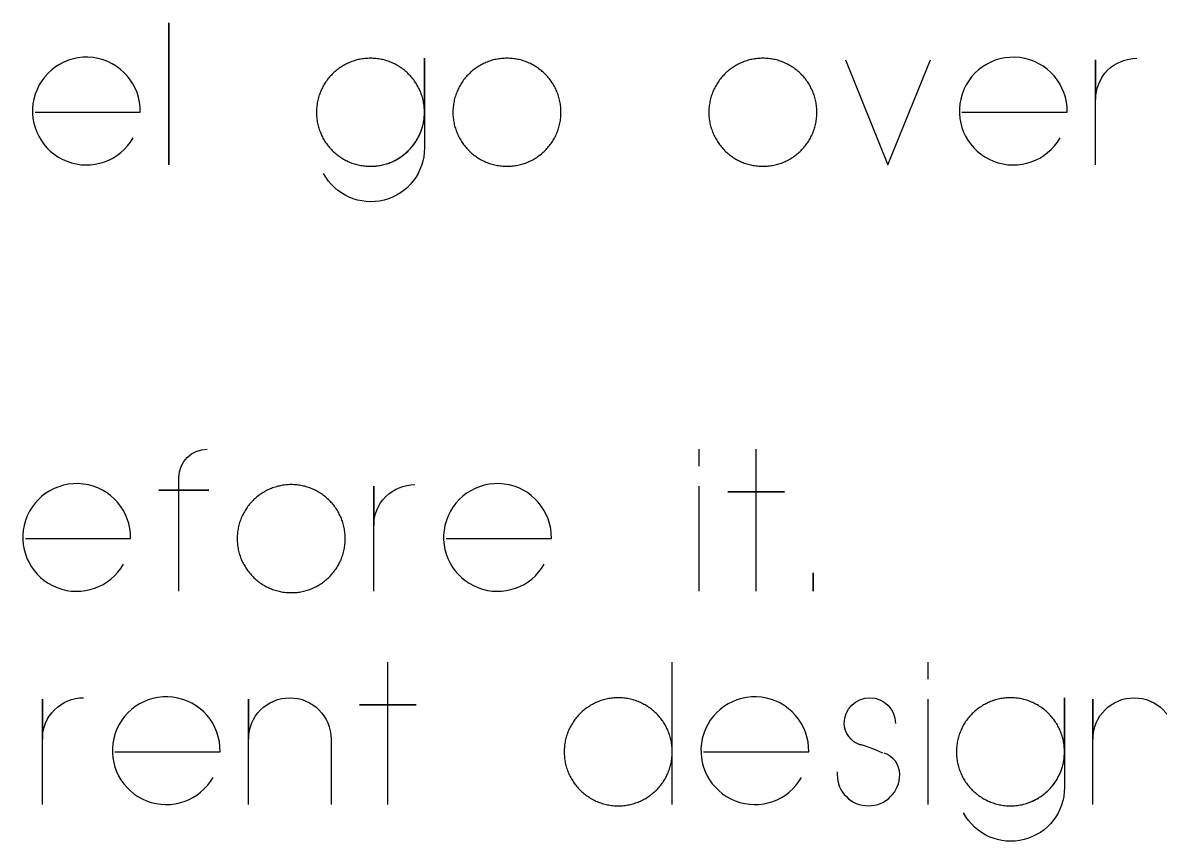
# Model space of a CAD drawing. Extents: x -841 to 6211, y -469 to 2808.
# Drawn here: x 2093.5 to 2493.6, y -394 to -106 of the extents above; entities that cross this region are included whole.
import ezdxf

# ---------------------------------------------------------------- set-up
doc = ezdxf.new("R2010")
doc.units = 0
doc.layers.add('T5_LOGOLAYER_2', color=18, linetype='CONTINUOUS')

msp = doc.modelspace()

# ---------------------------------------------------------------- linework, layer by layer
at = {"layer": 'T5_LOGOLAYER_2'}
for points in [[(2144.88, -156.04), (2144.88, -106.04)], [(2215.81, -156.54), (2216.3, -156.54), (2216.79, -156.52), (2217.27, -156.49), (2217.75, -156.44), (2218.23, -156.39), (2218.7, -156.32), (2219.17, -156.25), (2219.64, -156.16), (2220.1, -156.06), (2220.56, -155.94), (2221.01, -155.82), (2221.46, -155.69), (2221.9, -155.54), (2222.34, -155.39), (2222.78, -155.22), (2223.2, -155.05), (2223.63, -154.86), (2224.05, -154.67), (2224.46, -154.46), (2224.87, -154.25), (2225.27, -154.03), (2225.66, -153.79), (2226.05, -153.55), (2226.43, -153.3), (2226.81, -153.04), (2227.18, -152.77), (2227.54, -152.49), (2227.9, -152.2), (2228.24, -151.91), (2228.58, -151.61), (2228.92, -151.3), (2229.24, -150.98), (2229.56, -150.65), (2229.87, -150.32), (2230.18, -149.98), (2230.47, -149.63), (2230.76, -149.27), (2231.03, -148.91), (2231.3, -148.54), (2231.56, -148.17), (2231.82, -147.78), (2232.06, -147.39), (2232.29, -147), (2232.52, -146.6), (2232.73, -146.19), (2232.94, -145.78), (2233.13, -145.36), (2233.32, -144.94), (2233.49, -144.51), (2233.66, -144.08), (2233.81, -143.64), (2233.96, -143.19), (2234.09, -142.74), (2234.21, -142.29), (2234.32, -141.83), (2234.42, -141.37), (2234.51, -140.91), (2234.59, -140.44), (2234.66, -139.96), (2234.71, -139.49), (2234.75, -139), (2234.78, -138.52), (2234.8, -138.03), (2234.81, -137.54), (2234.8, -137.05), (2234.78, -136.56), (2234.75, -136.08), (2234.71, -135.6), (2234.66, -135.12), (2234.59, -134.65), (2234.51, -134.18), (2234.42, -133.71), (2234.32, -133.25), (2234.21, -132.79), (2234.09, -132.34), (2233.96, -131.89), (2233.81, -131.45), (2233.66, -131.01), (2233.49, -130.58), (2233.32, -130.15), (2233.13, -129.72), (2232.94, -129.31), (2232.73, -128.89), (2232.52, -128.49), (2232.29, -128.09), (2232.06, -127.69), (2231.82, -127.3), (2231.56, -126.92), (2231.3, -126.54), (2231.03, -126.17), (2230.76, -125.81), (2230.47, -125.46), (2230.18, -125.11), (2229.87, -124.77), (2229.56, -124.43), (2229.24, -124.11), (2228.92, -123.79), (2228.58, -123.48), (2228.24, -123.18), (2227.9, -122.88), (2227.54, -122.59), (2227.18, -122.32), (2226.81, -122.05), (2226.43, -121.79), (2226.05, -121.54), (2225.66, -121.29), (2225.27, -121.06), (2224.87, -120.84), (2224.46, -120.62), (2224.05, -120.42), (2223.63, -120.22), (2223.2, -120.04), (2222.78, -119.86), (2222.34, -119.7), (2221.9, -119.54), (2221.46, -119.4), (2221.01, -119.26), (2220.56, -119.14), (2220.1, -119.03), (2219.64, -118.93), (2219.17, -118.84), (2218.7, -118.76), (2218.23, -118.7), (2217.75, -118.64), (2217.27, -118.6), (2216.79, -118.57), (2216.3, -118.55), (2215.81, -118.54), (2215.32, -118.55), (2214.83, -118.57), (2214.35, -118.6), (2213.87, -118.64), (2213.39, -118.7), (2212.92, -118.76), (2212.45, -118.84), (2211.98, -118.93), (2211.52, -119.03), (2211.06, -119.14), (2210.61, -119.26), (2210.16, -119.4), (2209.72, -119.54), (2209.28, -119.7), (2208.84, -119.86), (2208.41, -120.04), (2207.99, -120.22), (2207.57, -120.42), (2207.16, -120.62), (2206.75, -120.84), (2206.35, -121.06), (2205.96, -121.29), (2205.57, -121.54), (2205.19, -121.79), (2204.81, -122.05), (2204.44, -122.32), (2204.08, -122.59), (2203.72, -122.88), (2203.38, -123.18), (2203.03, -123.48), (2202.7, -123.79), (2202.37, -124.11), (2202.06, -124.43), (2201.75, -124.77), (2201.44, -125.11), (2201.15, -125.46), (2200.86, -125.81), (2200.58, -126.17), (2200.31, -126.54), (2200.05, -126.92), (2199.8, -127.3), (2199.56, -127.69), (2199.33, -128.09), (2199.1, -128.49), (2198.89, -128.89), (2198.68, -129.31), (2198.49, -129.72), (2198.3, -130.15), (2198.13, -130.58), (2197.96, -131.01), (2197.81, -131.45), (2197.66, -131.89), (2197.53, -132.34), (2197.41, -132.79), (2197.3, -133.25), (2197.2, -133.71), (2197.11, -134.18), (2197.03, -134.65), (2196.96, -135.12), (2196.91, -135.6), (2196.86, -136.08), (2196.83, -136.56), (2196.82, -137.05), (2196.81, -137.54), (2196.82, -138.03), (2196.83, -138.52), (2196.86, -139), (2196.91, -139.49), (2196.96, -139.96), (2197.03, -140.44), (2197.11, -140.91), (2197.2, -141.37), (2197.3, -141.83), (2197.41, -142.29), (2197.53, -142.74), (2197.66, -143.19), (2197.81, -143.64), (2197.96, -144.08), (2198.13, -144.51), (2198.3, -144.94), (2198.49, -145.36), (2198.68, -145.78), (2198.89, -146.19), (2199.1, -146.6), (2199.33, -147), (2199.56, -147.39), (2199.8, -147.78), (2200.05, -148.17), (2200.31, -148.54), (2200.58, -148.91), (2200.86, -149.27), (2201.15, -149.63), (2201.44, -149.98), (2201.75, -150.32), (2202.06, -150.65), (2202.37, -150.98), (2202.7, -151.3), (2203.03, -151.61), (2203.38, -151.91), (2203.72, -152.2), (2204.08, -152.49), (2204.44, -152.77), (2204.81, -153.04), (2205.19, -153.3), (2205.57, -153.55), (2205.96, -153.79), (2206.35, -154.03), (2206.75, -154.25), (2207.16, -154.46), (2207.57, -154.67), (2207.99, -154.86), (2208.41, -155.05), (2208.84, -155.22), (2209.28, -155.39), (2209.72, -155.54), (2210.16, -155.69), (2210.61, -155.82), (2211.06, -155.94), (2211.52, -156.06), (2211.98, -156.16), (2212.45, -156.25), (2212.92, -156.32), (2213.39, -156.39), (2213.87, -156.44), (2214.35, -156.49), (2214.83, -156.52), (2215.32, -156.54)], [(2263.81, -156.54), (2264.3, -156.54), (2264.79, -156.52), (2265.27, -156.49), (2265.75, -156.44), (2266.23, -156.39), (2266.7, -156.32), (2267.17, -156.25), (2267.64, -156.16), (2268.1, -156.06), (2268.56, -155.94), (2269.01, -155.82), (2269.46, -155.69), (2269.9, -155.54), (2270.34, -155.39), (2270.78, -155.22), (2271.2, -155.05), (2271.63, -154.86), (2272.05, -154.67), (2272.46, -154.46), (2272.87, -154.25), (2273.27, -154.03), (2273.66, -153.79), (2274.05, -153.55), (2274.43, -153.3), (2274.81, -153.04), (2275.18, -152.77), (2275.54, -152.49), (2275.9, -152.2), (2276.24, -151.91), (2276.58, -151.61), (2276.92, -151.3), (2277.24, -150.98), (2277.56, -150.65), (2277.87, -150.32), (2278.18, -149.98), (2278.47, -149.63), (2278.76, -149.27), (2279.03, -148.91), (2279.3, -148.54), (2279.56, -148.17), (2279.82, -147.78), (2280.06, -147.39), (2280.29, -147), (2280.52, -146.6), (2280.73, -146.19), (2280.94, -145.78), (2281.13, -145.36), (2281.32, -144.94), (2281.49, -144.51), (2281.66, -144.08), (2281.81, -143.64), (2281.96, -143.19), (2282.09, -142.74), (2282.21, -142.29), (2282.32, -141.83), (2282.42, -141.37), (2282.51, -140.91), (2282.59, -140.44), (2282.66, -139.96), (2282.71, -139.49), (2282.75, -139), (2282.78, -138.52), (2282.8, -138.03), (2282.81, -137.54), (2282.8, -137.05), (2282.78, -136.56), (2282.75, -136.08), (2282.71, -135.6), (2282.66, -135.12), (2282.59, -134.65), (2282.51, -134.18), (2282.42, -133.71), (2282.32, -133.25), (2282.21, -132.79), (2282.09, -132.34), (2281.96, -131.89), (2281.81, -131.45), (2281.66, -131.01), (2281.49, -130.58), (2281.32, -130.15), (2281.13, -129.72), (2280.94, -129.31), (2280.73, -128.89), (2280.52, -128.49), (2280.29, -128.09), (2280.06, -127.69), (2279.82, -127.3), (2279.56, -126.92), (2279.3, -126.54), (2279.03, -126.17), (2278.76, -125.81), (2278.47, -125.46), (2278.18, -125.11), (2277.87, -124.77), (2277.56, -124.43), (2277.24, -124.11), (2276.92, -123.79), (2276.58, -123.48), (2276.24, -123.18), (2275.9, -122.88), (2275.54, -122.59), (2275.18, -122.32), (2274.81, -122.05), (2274.43, -121.79), (2274.05, -121.54), (2273.66, -121.29), (2273.27, -121.06), (2272.87, -120.84), (2272.46, -120.62), (2272.05, -120.42), (2271.63, -120.22), (2271.2, -120.04), (2270.78, -119.86), (2270.34, -119.7), (2269.9, -119.54), (2269.46, -119.4), (2269.01, -119.26), (2268.56, -119.14), (2268.1, -119.03), (2267.64, -118.93), (2267.17, -118.84), (2266.7, -118.76), (2266.23, -118.7), (2265.75, -118.64), (2265.27, -118.6), (2264.79, -118.57), (2264.3, -118.55), (2263.81, -118.54), (2263.32, -118.55), (2262.83, -118.57), (2262.35, -118.6), (2261.87, -118.64), (2261.39, -118.7), (2260.92, -118.76), (2260.45, -118.84), (2259.98, -118.93), (2259.52, -119.03), (2259.06, -119.14), (2258.61, -119.26), (2258.16, -119.4), (2257.72, -119.54), (2257.28, -119.7), (2256.84, -119.86), (2256.41, -120.04), (2255.99, -120.22), (2255.57, -120.42), (2255.16, -120.62), (2254.75, -120.84), (2254.35, -121.06), (2253.96, -121.29), (2253.57, -121.54), (2253.19, -121.79), (2252.81, -122.05), (2252.44, -122.32), (2252.08, -122.59), (2251.72, -122.88), (2251.38, -123.18), (2251.03, -123.48), (2250.7, -123.79), (2250.37, -124.11), (2250.06, -124.43), (2249.75, -124.77), (2249.44, -125.11), (2249.15, -125.46), (2248.86, -125.81), (2248.58, -126.17), (2248.31, -126.54), (2248.05, -126.92), (2247.8, -127.3), (2247.56, -127.69), (2247.33, -128.09), (2247.1, -128.49), (2246.89, -128.89), (2246.68, -129.31), (2246.49, -129.72), (2246.3, -130.15), (2246.13, -130.58), (2245.96, -131.01), (2245.81, -131.45), (2245.66, -131.89), (2245.53, -132.34), (2245.41, -132.79), (2245.3, -133.25), (2245.2, -133.71), (2245.11, -134.18), (2245.03, -134.65), (2244.96, -135.12), (2244.91, -135.6), (2244.86, -136.08), (2244.83, -136.56), (2244.82, -137.05), (2244.81, -137.54), (2244.82, -138.03), (2244.83, -138.52), (2244.86, -139), (2244.91, -139.49), (2244.96, -139.96), (2245.03, -140.44), (2245.11, -140.91), (2245.2, -141.37), (2245.3, -141.83), (2245.41, -142.29), (2245.53, -142.74), (2245.66, -143.19), (2245.81, -143.64), (2245.96, -144.08), (2246.13, -144.51), (2246.3, -144.94), (2246.49, -145.36), (2246.68, -145.78), (2246.89, -146.19), (2247.1, -146.6), (2247.33, -147), (2247.56, -147.39), (2247.8, -147.78), (2248.05, -148.17), (2248.31, -148.54), (2248.58, -148.91), (2248.86, -149.27), (2249.15, -149.63), (2249.44, -149.98), (2249.75, -150.32), (2250.06, -150.65), (2250.37, -150.98), (2250.7, -151.3), (2251.03, -151.61), (2251.38, -151.91), (2251.72, -152.2), (2252.08, -152.49), (2252.44, -152.77), (2252.81, -153.04), (2253.19, -153.3), (2253.57, -153.55), (2253.96, -153.79), (2254.35, -154.03), (2254.75, -154.25), (2255.16, -154.46), (2255.57, -154.67), (2255.99, -154.86), (2256.41, -155.05), (2256.84, -155.22), (2257.28, -155.39), (2257.72, -155.54), (2258.16, -155.69), (2258.61, -155.82), (2259.06, -155.94), (2259.52, -156.06), (2259.98, -156.16), (2260.45, -156.25), (2260.92, -156.32), (2261.39, -156.39), (2261.87, -156.44), (2262.35, -156.49), (2262.83, -156.52), (2263.32, -156.54)], [(2353.81, -156.54), (2354.3, -156.54), (2354.79, -156.52), (2355.27, -156.49), (2355.75, -156.44), (2356.23, -156.39), (2356.7, -156.32), (2357.17, -156.25), (2357.64, -156.16), (2358.1, -156.06), (2358.56, -155.94), (2359.01, -155.82), (2359.46, -155.69), (2359.9, -155.54), (2360.34, -155.39), (2360.78, -155.22), (2361.2, -155.05), (2361.63, -154.86), (2362.05, -154.67), (2362.46, -154.46), (2362.87, -154.25), (2363.27, -154.03), (2363.66, -153.79), (2364.05, -153.55), (2364.43, -153.3), (2364.81, -153.04), (2365.18, -152.77), (2365.54, -152.49), (2365.9, -152.2), (2366.24, -151.91), (2366.58, -151.61), (2366.92, -151.3), (2367.24, -150.98), (2367.56, -150.65), (2367.87, -150.32), (2368.18, -149.98), (2368.47, -149.63), (2368.76, -149.27), (2369.03, -148.91), (2369.3, -148.54), (2369.56, -148.17), (2369.82, -147.78), (2370.06, -147.39), (2370.29, -147), (2370.52, -146.6), (2370.73, -146.19), (2370.94, -145.78), (2371.13, -145.36), (2371.32, -144.94), (2371.49, -144.51), (2371.66, -144.08), (2371.81, -143.64), (2371.96, -143.19), (2372.09, -142.74), (2372.21, -142.29), (2372.32, -141.83), (2372.42, -141.37), (2372.51, -140.91), (2372.59, -140.44), (2372.66, -139.96), (2372.71, -139.49), (2372.75, -139), (2372.78, -138.52), (2372.8, -138.03), (2372.81, -137.54), (2372.8, -137.05), (2372.78, -136.56), (2372.75, -136.08), (2372.71, -135.6), (2372.66, -135.12), (2372.59, -134.65), (2372.51, -134.18), (2372.42, -133.71), (2372.32, -133.25), (2372.21, -132.79), (2372.09, -132.34), (2371.96, -131.89), (2371.81, -131.45), (2371.66, -131.01), (2371.49, -130.58), (2371.32, -130.15), (2371.13, -129.72), (2370.94, -129.31), (2370.73, -128.89), (2370.52, -128.49), (2370.29, -128.09), (2370.06, -127.69), (2369.82, -127.3), (2369.56, -126.92), (2369.3, -126.54), (2369.03, -126.17), (2368.76, -125.81), (2368.47, -125.46), (2368.18, -125.11), (2367.87, -124.77), (2367.56, -124.43), (2367.24, -124.11), (2366.92, -123.79), (2366.58, -123.48), (2366.24, -123.18), (2365.9, -122.88), (2365.54, -122.59), (2365.18, -122.32), (2364.81, -122.05), (2364.43, -121.79), (2364.05, -121.54), (2363.66, -121.29), (2363.27, -121.06), (2362.87, -120.84), (2362.46, -120.62), (2362.05, -120.42), (2361.63, -120.22), (2361.2, -120.04), (2360.78, -119.86), (2360.34, -119.7), (2359.9, -119.54), (2359.46, -119.4), (2359.01, -119.26), (2358.56, -119.14), (2358.1, -119.03), (2357.64, -118.93), (2357.17, -118.84), (2356.7, -118.76), (2356.23, -118.7), (2355.75, -118.64), (2355.27, -118.6), (2354.79, -118.57), (2354.3, -118.55), (2353.81, -118.54), (2353.32, -118.55), (2352.83, -118.57), (2352.35, -118.6), (2351.87, -118.64), (2351.39, -118.7), (2350.92, -118.76), (2350.45, -118.84), (2349.98, -118.93), (2349.52, -119.03), (2349.06, -119.14), (2348.61, -119.26), (2348.16, -119.4), (2347.72, -119.54), (2347.28, -119.7), (2346.84, -119.86), (2346.41, -120.04), (2345.99, -120.22), (2345.57, -120.42), (2345.16, -120.62), (2344.75, -120.84), (2344.35, -121.06), (2343.96, -121.29), (2343.57, -121.54), (2343.19, -121.79), (2342.81, -122.05), (2342.44, -122.32), (2342.08, -122.59), (2341.72, -122.88), (2341.38, -123.18), (2341.03, -123.48), (2340.7, -123.79), (2340.37, -124.11), (2340.06, -124.43), (2339.75, -124.77), (2339.44, -125.11), (2339.15, -125.46), (2338.86, -125.81), (2338.58, -126.17), (2338.31, -126.54), (2338.05, -126.92), (2337.8, -127.3), (2337.56, -127.69), (2337.33, -128.09), (2337.1, -128.49), (2336.89, -128.89), (2336.68, -129.31), (2336.49, -129.72), (2336.3, -130.15), (2336.13, -130.58), (2335.96, -131.01), (2335.81, -131.45), (2335.66, -131.89), (2335.53, -132.34), (2335.41, -132.79), (2335.3, -133.25), (2335.2, -133.71), (2335.11, -134.18), (2335.03, -134.65), (2334.96, -135.12), (2334.91, -135.6), (2334.86, -136.08), (2334.83, -136.56), (2334.82, -137.05), (2334.81, -137.54), (2334.82, -138.03), (2334.83, -138.52), (2334.86, -139), (2334.91, -139.49), (2334.96, -139.96), (2335.03, -140.44), (2335.11, -140.91), (2335.2, -141.37), (2335.3, -141.83), (2335.41, -142.29), (2335.53, -142.74), (2335.66, -143.19), (2335.81, -143.64), (2335.96, -144.08), (2336.13, -144.51), (2336.3, -144.94), (2336.49, -145.36), (2336.68, -145.78), (2336.89, -146.19), (2337.1, -146.6), (2337.33, -147), (2337.56, -147.39), (2337.8, -147.78), (2338.05, -148.17), (2338.31, -148.54), (2338.58, -148.91), (2338.86, -149.27), (2339.15, -149.63), (2339.44, -149.98), (2339.75, -150.32), (2340.06, -150.65), (2340.37, -150.98), (2340.7, -151.3), (2341.03, -151.61), (2341.38, -151.91), (2341.72, -152.2), (2342.08, -152.49), (2342.44, -152.77), (2342.81, -153.04), (2343.19, -153.3), (2343.57, -153.55), (2343.96, -153.79), (2344.35, -154.03), (2344.75, -154.25), (2345.16, -154.46), (2345.57, -154.67), (2345.99, -154.86), (2346.41, -155.05), (2346.84, -155.22), (2347.28, -155.39), (2347.72, -155.54), (2348.16, -155.69), (2348.61, -155.82), (2349.06, -155.94), (2349.52, -156.06), (2349.98, -156.16), (2350.45, -156.25), (2350.92, -156.32), (2351.39, -156.39), (2351.87, -156.44), (2352.35, -156.49), (2352.83, -156.52), (2353.32, -156.54)], [(2187.94, -306.54), (2188.43, -306.54), (2188.92, -306.52), (2189.4, -306.49), (2189.89, -306.44), (2190.36, -306.39), (2190.84, -306.32), (2191.31, -306.25), (2191.77, -306.16), (2192.23, -306.06), (2192.69, -305.94), (2193.14, -305.82), (2193.59, -305.69), (2194.04, -305.54), (2194.48, -305.39), (2194.91, -305.22), (2195.34, -305.05), (2195.76, -304.86), (2196.18, -304.67), (2196.59, -304.46), (2197, -304.25), (2197.4, -304.03), (2197.79, -303.79), (2198.18, -303.55), (2198.57, -303.3), (2198.94, -303.04), (2199.31, -302.77), (2199.67, -302.49), (2200.03, -302.2), (2200.38, -301.91), (2200.72, -301.61), (2201.05, -301.3), (2201.38, -300.98), (2201.7, -300.65), (2202.01, -300.32), (2202.31, -299.98), (2202.6, -299.63), (2202.89, -299.27), (2203.17, -298.91), (2203.44, -298.54), (2203.7, -298.17), (2203.95, -297.78), (2204.19, -297.39), (2204.43, -297), (2204.65, -296.6), (2204.86, -296.19), (2205.07, -295.78), (2205.26, -295.36), (2205.45, -294.94), (2205.62, -294.51), (2205.79, -294.08), (2205.94, -293.64), (2206.09, -293.19), (2206.22, -292.74), (2206.34, -292.29), (2206.46, -291.83), (2206.56, -291.37), (2206.65, -290.91), (2206.72, -290.44), (2206.79, -289.96), (2206.84, -289.49), (2206.89, -289), (2206.92, -288.52), (2206.94, -288.03), (2206.94, -287.54), (2206.94, -287.05), (2206.92, -286.56), (2206.89, -286.08), (2206.84, -285.6), (2206.79, -285.12), (2206.72, -284.65), (2206.65, -284.18), (2206.56, -283.71), (2206.46, -283.25), (2206.34, -282.79), (2206.22, -282.34), (2206.09, -281.89), (2205.94, -281.45), (2205.79, -281.01), (2205.62, -280.58), (2205.45, -280.15), (2205.26, -279.72), (2205.07, -279.31), (2204.86, -278.89), (2204.65, -278.49), (2204.43, -278.09), (2204.19, -277.69), (2203.95, -277.3), (2203.7, -276.92), (2203.44, -276.54), (2203.17, -276.17), (2202.89, -275.81), (2202.6, -275.46), (2202.31, -275.11), (2202.01, -274.77), (2201.7, -274.43), (2201.38, -274.11), (2201.05, -273.79), (2200.72, -273.48), (2200.38, -273.18), (2200.03, -272.88), (2199.67, -272.59), (2199.31, -272.32), (2198.94, -272.05), (2198.57, -271.79), (2198.18, -271.54), (2197.79, -271.29), (2197.4, -271.06), (2197, -270.84), (2196.59, -270.62), (2196.18, -270.42), (2195.76, -270.22), (2195.34, -270.04), (2194.91, -269.86), (2194.48, -269.7), (2194.04, -269.54), (2193.59, -269.4), (2193.14, -269.26), (2192.69, -269.14), (2192.23, -269.03), (2191.77, -268.93), (2191.31, -268.84), (2190.84, -268.76), (2190.36, -268.7), (2189.89, -268.64), (2189.4, -268.6), (2188.92, -268.57), (2188.43, -268.55), (2187.94, -268.54), (2187.45, -268.55), (2186.96, -268.57), (2186.48, -268.6), (2186, -268.64), (2185.52, -268.7), (2185.05, -268.76), (2184.58, -268.84), (2184.11, -268.93), (2183.65, -269.03), (2183.19, -269.14), (2182.74, -269.26), (2182.29, -269.4), (2181.85, -269.54), (2181.41, -269.7), (2180.98, -269.86), (2180.55, -270.04), (2180.12, -270.22), (2179.71, -270.42), (2179.29, -270.62), (2178.89, -270.84), (2178.49, -271.06), (2178.09, -271.29), (2177.7, -271.54), (2177.32, -271.79), (2176.94, -272.05), (2176.57, -272.32), (2176.21, -272.59), (2175.86, -272.88), (2175.51, -273.18), (2175.17, -273.48), (2174.83, -273.79), (2174.51, -274.11), (2174.19, -274.43), (2173.88, -274.77), (2173.58, -275.11), (2173.28, -275.46), (2173, -275.81), (2172.72, -276.17), (2172.45, -276.54), (2172.19, -276.92), (2171.94, -277.3), (2171.69, -277.69), (2171.46, -278.09), (2171.24, -278.49), (2171.02, -278.89), (2170.82, -279.31), (2170.62, -279.72), (2170.44, -280.15), (2170.26, -280.58), (2170.1, -281.01), (2169.94, -281.45), (2169.8, -281.89), (2169.66, -282.34), (2169.54, -282.79), (2169.43, -283.25), (2169.33, -283.71), (2169.24, -284.18), (2169.16, -284.65), (2169.1, -285.12), (2169.04, -285.6), (2169, -286.08), (2168.97, -286.56), (2168.95, -287.05), (2168.94, -287.54), (2168.95, -288.03), (2168.97, -288.52), (2169, -289), (2169.04, -289.49), (2169.1, -289.96), (2169.16, -290.44), (2169.24, -290.91), (2169.33, -291.37), (2169.43, -291.83), (2169.54, -292.29), (2169.66, -292.74), (2169.8, -293.19), (2169.94, -293.64), (2170.1, -294.08), (2170.26, -294.51), (2170.44, -294.94), (2170.62, -295.36), (2170.82, -295.78), (2171.02, -296.19), (2171.24, -296.6), (2171.46, -297), (2171.69, -297.39), (2171.94, -297.78), (2172.19, -298.17), (2172.45, -298.54), (2172.72, -298.91), (2173, -299.27), (2173.28, -299.63), (2173.58, -299.98), (2173.88, -300.32), (2174.19, -300.65), (2174.51, -300.98), (2174.83, -301.3), (2175.17, -301.61), (2175.51, -301.91), (2175.86, -302.2), (2176.21, -302.49), (2176.57, -302.77), (2176.94, -303.04), (2177.32, -303.3), (2177.7, -303.55), (2178.09, -303.79), (2178.49, -304.03), (2178.89, -304.25), (2179.29, -304.46), (2179.71, -304.67), (2180.12, -304.86), (2180.55, -305.05), (2180.98, -305.22), (2181.41, -305.39), (2181.85, -305.54), (2182.29, -305.69), (2182.74, -305.82), (2183.19, -305.94), (2183.65, -306.06), (2184.11, -306.16), (2184.58, -306.25), (2185.05, -306.32), (2185.52, -306.39), (2186, -306.44), (2186.48, -306.49), (2186.96, -306.52), (2187.45, -306.54)], [(2371.44, -306.04), (2371.44, -299.54)], [(2440.88, -381.54), (2441.37, -381.54), (2441.85, -381.52), (2442.34, -381.49), (2442.82, -381.44), (2443.3, -381.39), (2443.77, -381.32), (2444.24, -381.25), (2444.71, -381.16), (2445.17, -381.06), (2445.62, -380.94), (2446.08, -380.82), (2446.53, -380.69), (2446.97, -380.54), (2447.41, -380.39), (2447.84, -380.22), (2448.27, -380.05), (2448.7, -379.86), (2449.11, -379.67), (2449.53, -379.46), (2449.93, -379.25), (2450.33, -379.03), (2450.73, -378.79), (2451.12, -378.55), (2451.5, -378.3), (2451.87, -378.04), (2452.24, -377.77), (2452.61, -377.49), (2452.96, -377.2), (2453.31, -376.91), (2453.65, -376.61), (2453.98, -376.3), (2454.31, -375.98), (2454.63, -375.65), (2454.94, -375.32), (2455.24, -374.98), (2455.54, -374.63), (2455.82, -374.27), (2456.1, -373.91), (2456.37, -373.54), (2456.63, -373.17), (2456.88, -372.78), (2457.13, -372.39), (2457.36, -372), (2457.58, -371.6), (2457.8, -371.19), (2458, -370.78), (2458.2, -370.36), (2458.38, -369.94), (2458.56, -369.51), (2458.72, -369.08), (2458.88, -368.64), (2459.02, -368.19), (2459.16, -367.74), (2459.28, -367.29), (2459.39, -366.83), (2459.49, -366.37), (2459.58, -365.91), (2459.66, -365.44), (2459.72, -364.96), (2459.78, -364.49), (2459.82, -364), (2459.85, -363.52), (2459.87, -363.03), (2459.88, -362.54), (2459.87, -362.05), (2459.85, -361.56), (2459.82, -361.08), (2459.78, -360.6), (2459.72, -360.12), (2459.66, -359.65), (2459.58, -359.18), (2459.49, -358.71), (2459.39, -358.25), (2459.28, -357.79), (2459.16, -357.34), (2459.02, -356.89), (2458.88, -356.45), (2458.72, -356.01), (2458.56, -355.58), (2458.38, -355.15), (2458.2, -354.72), (2458, -354.31), (2457.8, -353.89), (2457.58, -353.49), (2457.36, -353.09), (2457.13, -352.69), (2456.88, -352.3), (2456.63, -351.92), (2456.37, -351.54), (2456.1, -351.17), (2455.82, -350.81), (2455.54, -350.46), (2455.24, -350.11), (2454.94, -349.77), (2454.63, -349.43), (2454.31, -349.11), (2453.98, -348.79), (2453.65, -348.48), (2453.31, -348.18), (2452.96, -347.88), (2452.61, -347.59), (2452.24, -347.32), (2451.87, -347.05), (2451.5, -346.79), (2451.12, -346.54), (2450.73, -346.29), (2450.33, -346.06), (2449.93, -345.84), (2449.53, -345.62), (2449.11, -345.42), (2448.7, -345.22), (2448.27, -345.04), (2447.84, -344.86), (2447.41, -344.7), (2446.97, -344.54), (2446.53, -344.4), (2446.08, -344.26), (2445.62, -344.14), (2445.17, -344.03), (2444.71, -343.93), (2444.24, -343.84), (2443.77, -343.76), (2443.3, -343.7), (2442.82, -343.64), (2442.34, -343.6), (2441.85, -343.57), (2441.37, -343.55), (2440.88, -343.54), (2440.39, -343.55), (2439.9, -343.57), (2439.41, -343.6), (2438.93, -343.64), (2438.46, -343.7), (2437.98, -343.76), (2437.51, -343.84), (2437.05, -343.93), (2436.59, -344.03), (2436.13, -344.14), (2435.67, -344.26), (2435.23, -344.4), (2434.78, -344.54), (2434.34, -344.7), (2433.91, -344.86), (2433.48, -345.04), (2433.06, -345.22), (2432.64, -345.42), (2432.23, -345.62), (2431.82, -345.84), (2431.42, -346.06), (2431.02, -346.29), (2430.64, -346.54), (2430.25, -346.79), (2429.88, -347.05), (2429.51, -347.32), (2429.15, -347.59), (2428.79, -347.88), (2428.44, -348.18), (2428.1, -348.48), (2427.77, -348.79), (2427.44, -349.11), (2427.12, -349.43), (2426.81, -349.77), (2426.51, -350.11), (2426.21, -350.46), (2425.93, -350.81), (2425.65, -351.17), (2425.38, -351.54), (2425.12, -351.92), (2424.87, -352.3), (2424.63, -352.69), (2424.39, -353.09), (2424.17, -353.49), (2423.95, -353.89), (2423.75, -354.31), (2423.55, -354.72), (2423.37, -355.15), (2423.19, -355.58), (2423.03, -356.01), (2422.87, -356.45), (2422.73, -356.89), (2422.6, -357.34), (2422.47, -357.79), (2422.36, -358.25), (2422.26, -358.71), (2422.17, -359.18), (2422.09, -359.65), (2422.03, -360.12), (2421.97, -360.6), (2421.93, -361.08), (2421.9, -361.56), (2421.88, -362.05), (2421.88, -362.54), (2421.88, -363.03), (2421.9, -363.52), (2421.93, -364), (2421.97, -364.49), (2422.03, -364.96), (2422.09, -365.44), (2422.17, -365.91), (2422.26, -366.37), (2422.36, -366.83), (2422.47, -367.29), (2422.6, -367.74), (2422.73, -368.19), (2422.87, -368.64), (2423.03, -369.08), (2423.19, -369.51), (2423.37, -369.94), (2423.55, -370.36), (2423.75, -370.78), (2423.95, -371.19), (2424.17, -371.6), (2424.39, -372), (2424.63, -372.39), (2424.87, -372.78), (2425.12, -373.17), (2425.38, -373.54), (2425.65, -373.91), (2425.93, -374.27), (2426.21, -374.63), (2426.51, -374.98), (2426.81, -375.32), (2427.12, -375.65), (2427.44, -375.98), (2427.77, -376.3), (2428.1, -376.61), (2428.44, -376.91), (2428.79, -377.2), (2429.15, -377.49), (2429.51, -377.77), (2429.88, -378.04), (2430.25, -378.3), (2430.64, -378.55), (2431.02, -378.79), (2431.42, -379.03), (2431.82, -379.25), (2432.23, -379.46), (2432.64, -379.67), (2433.06, -379.86), (2433.48, -380.05), (2433.91, -380.22), (2434.34, -380.39), (2434.78, -380.54), (2435.23, -380.69), (2435.67, -380.82), (2436.13, -380.94), (2436.59, -381.06), (2437.05, -381.16), (2437.51, -381.25), (2437.98, -381.32), (2438.46, -381.39), (2438.93, -381.44), (2439.41, -381.49), (2439.9, -381.52), (2440.39, -381.54)]]:
    msp.add_lwpolyline(points, close=True, dxfattribs=at)
for points in [[(2097.88, -137.54), (2134.88, -137.54, 0.90232), (2097.44, -132.88, 0.862347), (2132.38, -146.54)], [(2215.81, -156.54, 0.421631), (2234.81, -137.04), (2234.81, -118.54), (2234.81, -150.04, -0.782349), (2199.31, -159.04)], [(2423.81, -137.54), (2460.81, -137.54, 0.90232), (2423.38, -132.88, 0.862347), (2458.31, -146.54)], [(2470.81, -156.04), (2470.81, -119.04), (2470.81, -133.04, -0.416092), (2485.31, -118.54)], [(2148.44, -306.04), (2148.44, -270.54), (2141.44, -270.54), (2158.94, -270.54), (2148.44, -270.54), (2148.44, -266.04, -0.413333), (2158.44, -256.04)], [(2094.44, -287.54), (2131.44, -287.54, 0.90232), (2094.01, -282.88, 0.862347), (2128.94, -296.54)], [(2216.94, -306.04), (2216.94, -269.04), (2216.94, -283.04, -0.416092), (2231.44, -268.54)], [(2242.44, -287.54), (2279.44, -287.54, 0.90232), (2242.01, -282.88, 0.862347), (2276.94, -296.54)], [(2100.44, -381.04), (2100.44, -344.04), (2100.44, -358.04, -0.416092), (2114.94, -343.54)], [(2125.94, -362.54), (2162.94, -362.54, 0.90232), (2125.51, -357.88, 0.862347), (2160.44, -371.54)], [(2172.94, -381.04), (2172.94, -344.04), (2172.94, -358.04, -1), (2201.94, -358.04), (2201.94, -381.04)], [(2332.94, -362.54), (2369.94, -362.54, 0.90232), (2332.51, -357.88, 0.862347), (2367.44, -371.54)], [(2395.94, -363.04), (2393.94, -362.04), (2392.44, -361.54), (2389.94, -360.54), (2388.44, -360.04), (2387.94, -360.04, -0.313298), (2382.44, -352.54, -1), (2400.44, -352.54)], [(2440.88, -381.54, 0.421631), (2459.88, -362.04), (2459.88, -343.54), (2459.88, -375.04, -0.782349), (2424.38, -384.04)], [(2469.88, -381.04), (2469.88, -344.04), (2469.88, -358.04, -1), (2498.88, -358.04), (2498.88, -381.04)], [(2379.94, -369.54), (2379.94, -370.54, 1), (2401.94, -370.54, 0.329104), (2396.44, -363.04)]]:
    msp.add_lwpolyline(points, format="xyb", dxfattribs=at)
for points in [[(2382.81, -119.04), (2397.81, -156.04), (2412.81, -119.04)], [(2331.44, -262.04), (2331.44, -256.04)], [(2351.44, -306.04), (2351.44, -271.04), (2341.44, -271.04), (2361.44, -271.04), (2351.44, -271.04), (2351.44, -256.04)], [(2331.44, -306.04), (2331.44, -269.04)], [(2221.94, -381.04), (2221.94, -346.04), (2211.94, -346.04), (2231.94, -346.04), (2221.94, -346.04), (2221.94, -331.04)], [(2321.94, -381.04), (2321.94, -362.54), (2321.94, -362.05), (2321.92, -361.56), (2321.89, -361.08), (2321.84, -360.6), (2321.79, -360.12), (2321.72, -359.65), (2321.65, -359.18), (2321.56, -358.71), (2321.46, -358.25), (2321.34, -357.79), (2321.22, -357.34), (2321.09, -356.89), (2320.94, -356.45), (2320.79, -356.01), (2320.62, -355.58), (2320.45, -355.15), (2320.26, -354.72), (2320.07, -354.31), (2319.86, -353.89), (2319.65, -353.49), (2319.43, -353.09), (2319.19, -352.69), (2318.95, -352.3), (2318.7, -351.92), (2318.44, -351.54), (2318.17, -351.17), (2317.89, -350.81), (2317.6, -350.46), (2317.31, -350.11), (2317.01, -349.77), (2316.7, -349.43), (2316.38, -349.11), (2316.05, -348.79), (2315.72, -348.48), (2315.38, -348.18), (2315.03, -347.88), (2314.67, -347.59), (2314.31, -347.32), (2313.94, -347.05), (2313.57, -346.79), (2313.18, -346.54), (2312.79, -346.29), (2312.4, -346.06), (2312, -345.84), (2311.59, -345.62), (2311.18, -345.42), (2310.76, -345.22), (2310.34, -345.04), (2309.91, -344.86), (2309.48, -344.7), (2309.04, -344.54), (2308.59, -344.4), (2308.14, -344.26), (2307.69, -344.14), (2307.23, -344.03), (2306.77, -343.93), (2306.31, -343.84), (2305.84, -343.76), (2305.36, -343.7), (2304.89, -343.64), (2304.4, -343.6), (2303.92, -343.57), (2303.43, -343.55), (2302.94, -343.54), (2302.45, -343.55), (2301.96, -343.57), (2301.48, -343.6), (2301, -343.64), (2300.52, -343.7), (2300.05, -343.76), (2299.58, -343.84), (2299.11, -343.93), (2298.65, -344.03), (2298.19, -344.14), (2297.74, -344.26), (2297.29, -344.4), (2296.85, -344.54), (2296.41, -344.7), (2295.98, -344.86), (2295.55, -345.04), (2295.12, -345.22), (2294.71, -345.42), (2294.29, -345.62), (2293.89, -345.84), (2293.49, -346.06), (2293.09, -346.29), (2292.7, -346.54), (2292.32, -346.79), (2291.94, -347.05), (2291.57, -347.32), (2291.21, -347.59), (2290.86, -347.88), (2290.51, -348.18), (2290.17, -348.48), (2289.83, -348.79), (2289.51, -349.11), (2289.19, -349.43), (2288.88, -349.77), (2288.58, -350.11), (2288.28, -350.46), (2288, -350.81), (2287.72, -351.17), (2287.45, -351.54), (2287.19, -351.92), (2286.94, -352.3), (2286.69, -352.69), (2286.46, -353.09), (2286.24, -353.49), (2286.02, -353.89), (2285.82, -354.31), (2285.62, -354.72), (2285.44, -355.15), (2285.26, -355.58), (2285.1, -356.01), (2284.94, -356.45), (2284.8, -356.89), (2284.66, -357.34), (2284.54, -357.79), (2284.43, -358.25), (2284.33, -358.71), (2284.24, -359.18), (2284.16, -359.65), (2284.1, -360.12), (2284.04, -360.6), (2284, -361.08), (2283.97, -361.56), (2283.95, -362.05), (2283.94, -362.54), (2283.95, -363.03), (2283.97, -363.52), (2284, -364), (2284.04, -364.49), (2284.1, -364.96), (2284.16, -365.44), (2284.24, -365.91), (2284.33, -366.37), (2284.43, -366.83), (2284.54, -367.29), (2284.66, -367.74), (2284.8, -368.19), (2284.94, -368.64), (2285.1, -369.08), (2285.26, -369.51), (2285.44, -369.94), (2285.62, -370.36), (2285.82, -370.78), (2286.02, -371.19), (2286.24, -371.6), (2286.46, -372), (2286.69, -372.39), (2286.94, -372.78), (2287.19, -373.17), (2287.45, -373.54), (2287.72, -373.91), (2288, -374.27), (2288.28, -374.63), (2288.58, -374.98), (2288.88, -375.32), (2289.19, -375.65), (2289.51, -375.98), (2289.83, -376.3), (2290.17, -376.61), (2290.51, -376.91), (2290.86, -377.2), (2291.21, -377.49), (2291.57, -377.77), (2291.94, -378.04), (2292.32, -378.3), (2292.7, -378.55), (2293.09, -378.79), (2293.49, -379.03), (2293.89, -379.25), (2294.29, -379.46), (2294.71, -379.67), (2295.12, -379.86), (2295.55, -380.05), (2295.98, -380.22), (2296.41, -380.39), (2296.85, -380.54), (2297.29, -380.69), (2297.74, -380.82), (2298.19, -380.94), (2298.65, -381.06), (2299.11, -381.16), (2299.58, -381.25), (2300.05, -381.32), (2300.52, -381.39), (2301, -381.44), (2301.48, -381.49), (2301.96, -381.52), (2302.45, -381.54), (2302.94, -381.54), (2303.43, -381.54), (2303.92, -381.52), (2304.4, -381.49), (2304.89, -381.44), (2305.36, -381.39), (2305.84, -381.32), (2306.31, -381.25), (2306.77, -381.16), (2307.23, -381.06), (2307.69, -380.94), (2308.14, -380.82), (2308.59, -380.69), (2309.04, -380.54), (2309.48, -380.39), (2309.91, -380.22), (2310.34, -380.05), (2310.76, -379.86), (2311.18, -379.67), (2311.59, -379.46), (2312, -379.25), (2312.4, -379.03), (2312.79, -378.79), (2313.18, -378.55), (2313.57, -378.3), (2313.94, -378.04), (2314.31, -377.77), (2314.67, -377.49), (2315.03, -377.2), (2315.38, -376.91), (2315.72, -376.61), (2316.05, -376.3), (2316.38, -375.98), (2316.7, -375.65), (2317.01, -375.32), (2317.31, -374.98), (2317.6, -374.63), (2317.89, -374.27), (2318.17, -373.91), (2318.44, -373.54), (2318.7, -373.17), (2318.95, -372.78), (2319.19, -372.39), (2319.43, -372), (2319.65, -371.6), (2319.86, -371.19), (2320.07, -370.78), (2320.26, -370.36), (2320.45, -369.94), (2320.62, -369.51), (2320.79, -369.08), (2320.94, -368.64), (2321.09, -368.19), (2321.22, -367.74), (2321.34, -367.29), (2321.46, -366.83), (2321.56, -366.37), (2321.65, -365.91), (2321.72, -365.44), (2321.79, -364.96), (2321.84, -364.49), (2321.89, -364), (2321.92, -363.52), (2321.94, -363.03), (2321.94, -362.54), (2321.94, -331.04)], [(2411.94, -337.04), (2411.94, -331.04)], [(2411.94, -381.04), (2411.94, -344.04)]]:
    msp.add_lwpolyline(points, dxfattribs=at)

doc.saveas('drawing.dxf')
